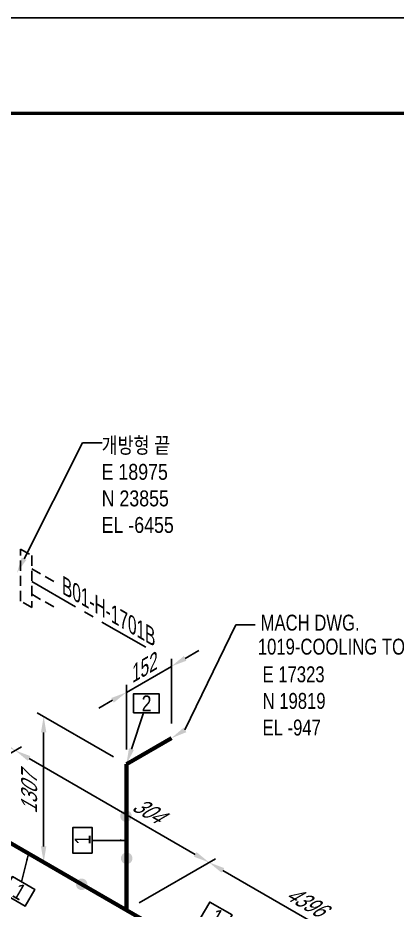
# Model space of a CAD drawing. Header units: millimetres. Extents: x 0 to 594, y 0 to 420.
# Drawn here: x 203.1 to 262.6, y 279.9 to 420 of the extents above; entities that cross this region are included whole.
import ezdxf
from ezdxf import colors
from ezdxf.entities.mleader import LeaderData, LeaderLine
from ezdxf.enums import TextEntityAlignment as Align
from ezdxf.math import Vec2, Vec3

# ---------------------------------------------------------------- set-up
doc = ezdxf.new("R2010")
doc.units = ezdxf.units.MM
doc.header["$LTSCALE"] = 0.25
doc.linetypes.add('CENTER', pattern=[50.8, 31.75, -6.35, 6.35, -6.35])
doc.linetypes.add('DASHED2', pattern=[9.525, 6.35, -3.175])
for name, color, linetype in [('기기', 6, 'Continuous'), ('연속', 7, 'DASHED2'), ('열 추적 선', 7, 'CENTER'), ('용접', 1, 'Continuous'), ('주석', 7, 'Continuous'), ('치수', 1, 'Continuous')]:
    doc.layers.add(name, color=color, linetype=linetype)
doc.layers.add('파이프', color=3, linetype='Continuous', lineweight=70)
doc.styles.add('AdskIsoAnnotation', font='arial.ttf', dxfattribs={"width": 0.8, "height": 1})
doc.styles.add('AdskIsoMetric', font='arial.ttf', dxfattribs={"width": 0.8, "height": 2.5})
doc.styles.add('AdskIsoMetric-30', font='arial.ttf', dxfattribs={"width": 0.8, "height": 2.5})
doc.styles.add('AdskIsoMetric30', font='arial.ttf', dxfattribs={"width": 0.8, "oblique": 30, "height": 2.5})
doc.styles.add('MtXpl_', font='')
doc.styles.get("Standard").update_dxf_attribs({"font": 'arial.ttf'})
doc.styles.get('MtXpl_').set_extended_font_data('Gulim')
doc.dimstyles.new('AdskIsoMetric', dxfattribs={"dimtxt": 2.5, "dimasz": 2.5, "dimexe": 1, "dimexo": 2, "dimgap": 0.8, "dimtad": 1, "dimdec": 0, "dimrnd": 1, "dimzin": 0, "dimdsep": 46, "dimtxsty": 'AdskIsoMetric', "dimcen": 0, "dimclrt": 7, "dimadec": 0, "dimazin": 0, "dimtfac": 1, "dimtdec": 0, "dimtmove": 1, "dimatfit": 3, "dimfxl": 0, "dimfrac": 2, "dimtolj": 1, "dimtzin": 0, "dimarcsym": 0})

# ---------------------------------------------------------------- blocks, each defined once
blk = doc.blocks.new('*D54')
at = {"layer": 'Defpoints', "color": 0}
for p in [(227.17, 318.18), (227.17, 306.9), (220.1, 302.81)]:
    blk.add_point(p, dxfattribs=at)
at = {"layer": '치수', "color": 0, "lineweight": -2}
for p, q in [((229.34, 319.43), (231.5, 320.68)), ((220.1, 314.1), (227.17, 318.18)), ((227.17, 309.2), (227.17, 319.34)), ((220.1, 305.12), (220.1, 315.26)), ((217.93, 312.85), (215.77, 311.6))]:
    blk.add_line(p, q, dxfattribs=at)
at = {"layer": '치수', "color": 0}
for points in [[(229.13, 319.79), (229.54, 319.07), (227.17, 318.18)], [(217.73, 313.21), (218.14, 312.49), (220.1, 314.1)]]:
    blk.add_solid(points, dxfattribs=at)
at = {"layer": '치수', "color": 7, "insert": (222.4, 317.73), "char_height": 2.5, "attachment_point": 5, "rotation": 30, "style": 'AdskIsoMetric30'}
blk.add_mtext('\\A1;152', dxfattribs=at)
blk = doc.blocks.new('*D55')
at = {"layer": 'Defpoints', "color": 0}
for p in [(207.11, 310.31), (220.1, 302.81), (220.1, 279.9)]:
    blk.add_point(p, dxfattribs=at)
at = {"layer": '치수', "color": 0, "lineweight": -2}
for p, q in [((218.1, 303.97), (206.11, 310.89)), ((207.11, 289.9), (207.11, 307.81))]:
    blk.add_line(p, q, dxfattribs=at)
at = {"layer": '치수', "color": 0}
for points in [[(206.69, 307.81), (207.53, 307.81), (207.11, 310.31)], [(206.69, 289.9), (207.53, 289.9), (207.11, 287.4)]]:
    blk.add_solid(points, dxfattribs=at)
at = {"layer": '치수', "color": 7, "insert": (204.84, 298.14), "char_height": 2.5, "attachment_point": 5, "rotation": 90, "style": 'AdskIsoMetric30'}
blk.add_mtext('\\A1;1307', dxfattribs=at)
blk = doc.blocks.new('*D63')
at = {"layer": 'Defpoints', "color": 0}
for p in [(155.88, 316.98), (202.65, 304.98), (189.66, 297.48)]:
    blk.add_point(p, dxfattribs=at)
at = {"layer": '치수', "color": 0, "lineweight": -2}
for p, q in [((157.88, 318.14), (169.87, 325.06)), ((171.03, 323.23), (200.48, 306.23)), ((191.66, 298.64), (203.65, 305.56))]:
    blk.add_line(p, q, dxfattribs=at)
at = {"layer": '치수', "color": 0}
for points in [[(171.24, 323.59), (170.82, 322.87), (168.87, 324.48)], [(200.69, 306.59), (200.27, 305.87), (202.65, 304.98)]]:
    blk.add_solid(points, dxfattribs=at)
at = {"layer": '치수', "color": 7, "insert": (187.8, 316.17), "char_height": 2.5, "attachment_point": 5, "rotation": 330, "style": 'AdskIsoMetric30'}
blk.add_mtext('\\A1;3387', dxfattribs=at)
blk = doc.blocks.new('*D64')
at = {"layer": 'Defpoints', "color": 0}
for p in [(189.66, 297.48), (233.09, 287.4), (220.1, 279.9)]:
    blk.add_point(p, dxfattribs=at)
at = {"layer": '치수', "color": 0, "lineweight": -2}
for p, q in [((191.66, 298.64), (203.65, 305.56)), ((204.81, 303.73), (230.93, 288.65)), ((222.1, 281.06), (234.09, 287.98))]:
    blk.add_line(p, q, dxfattribs=at)
at = {"layer": '치수', "color": 0}
for points in [[(205.02, 304.09), (204.6, 303.37), (202.65, 304.98)], [(231.13, 289.02), (230.72, 288.29), (233.09, 287.4)]]:
    blk.add_solid(points, dxfattribs=at)
at = {"layer": '치수', "color": 7, "insert": (223.43, 295.6), "char_height": 2.5, "attachment_point": 5, "rotation": 330, "style": 'AdskIsoMetric30'}
blk.add_mtext('\\A1;304', dxfattribs=at)
blk = doc.blocks.new('*D65')
at = {"layer": 'Defpoints', "color": 0}
for p in [(220.1, 279.9), (258.81, 272.56), (245.82, 265.06)]:
    blk.add_point(p, dxfattribs=at)
at = {"layer": '치수', "color": 0, "lineweight": -2}
for p, q in [((222.1, 281.06), (234.09, 287.98)), ((235.26, 286.15), (256.64, 273.81)), ((247.82, 266.21), (259.81, 273.13))]:
    blk.add_line(p, q, dxfattribs=at)
at = {"layer": '치수', "color": 0}
for points in [[(235.46, 286.52), (235.05, 285.79), (233.09, 287.4)], [(256.85, 274.17), (256.43, 273.45), (258.81, 272.56)]]:
    blk.add_solid(points, dxfattribs=at)
at = {"layer": '치수', "color": 7, "insert": (248.22, 281.29), "char_height": 2.5, "attachment_point": 5, "rotation": 330, "style": 'AdskIsoMetric30'}
blk.add_mtext('\\A1;4396', dxfattribs=at)
blk = doc.blocks.new('티-1-Iso2DSkew90')
at = {"color": 0, "linetype": 'ByBlock', "lineweight": -2, "extrusion": (0.707107, 0.408248, -0.57735)}
for p, q in [((0, 0), (0, 8.16)), ((0, 0), (-7.07, 4.08)), ((7.07, -4.08), (0, 0))]:
    blk.add_line(p, q, dxfattribs=at)
blk = doc.blocks.new('엘보우-17-Iso2DSkew90')
at = {"color": 0, "linetype": 'ByBlock', "lineweight": -2, "extrusion": (0.707107, -0.408248, 0.57735)}
for p, q in [((7.07, 4.08), (0, 0)), ((0, 0), (0, -8.16)), ((0, 0), (0, 0))]:
    blk.add_line(p, q, dxfattribs=at)
blk = doc.blocks.new('Buttweld')
at = {"lineweight": -2}
blk.add_hatch(color=0, dxfattribs=at).paths.add_polyline_path([(0.044, -0.0026), (0.0433, 0.0053), (0.0413, 0.0129), (0.0379, 0.02), (0.0334, 0.0265), (0.0278, 0.0321), (0.0214, 0.0366), (0.0142, 0.0399), (0.0066, 0.042), (-0.0013, 0.0427), (-0.0091, 0.042), (-0.0168, 0.0399), (-0.0239, 0.0366), (-0.0304, 0.0321), (-0.036, 0.0265), (-0.0405, 0.02), (-0.0438, 0.0129), (-0.0459, 0.0053), (-0.0466, -0.0026), (-0.0459, -0.0105), (-0.0438, -0.0181), (-0.0405, -0.0252), (-0.036, -0.0317), (-0.0304, -0.0373), (-0.0239, -0.0418), (-0.0168, -0.0452), (-0.0091, -0.0472), (-0.0013, -0.0479), (0.0066, -0.0472), (0.0142, -0.0452), (0.0214, -0.0418), (0.0278, -0.0373), (0.0334, -0.0317), (0.0379, -0.0252), (0.0413, -0.0181), (0.0433, -0.0105)], is_closed=False, flags=0)
blk = doc.blocks.new('AnnoRect')
at = {"color": 0, "linetype": 'ByBlock', "lineweight": -2}
blk.add_wipeout([(-0.81, -0.6), (-0.81, 0.6), (0.81, 0.6), (0.81, -0.6)], dxfattribs=at)
blk.add_lwpolyline([(-0.81, -0.6), (-0.81, 0.6), (0.81, 0.6), (0.81, -0.6)], close=True, dxfattribs=at)
at = {"color": 0, "linetype": 'ByBlock', "lineweight": -2, "style": 'AdskIsoAnnotation', "width": 0.8}
blk.add_attdef('XX', text='', height=1, dxfattribs=at).set_placement((0, 0), align=Align.MIDDLE_CENTER)

msp = doc.modelspace()

# ---------------------------------------------------------------- linework, layer by layer
at = {"layer": '연속', "extrusion": (-0.707107, -0.408248, -0.57735)}
for p, q in [((203.4946, 328.4312), (203.4946, 336.5961)), ((203.4946, 336.5961), (205.2624, 335.5755)), ((205.2624, 335.5755), (205.2624, 327.4105)), ((205.2624, 327.4105), (203.4946, 328.4312))]:
    msp.add_line(p, q, dxfattribs=at)
at = {"layer": '연속'}
for p, q in [((205.2624, 333.493), (209.3243, 331.1479)), ((205.2624, 329.493), (209.3243, 327.1479))]:
    msp.add_line(p, q, dxfattribs=at)
at = {"layer": '열 추적 선', "color": 1}
msp.add_line((205.2624, 331.493), (224.6866, 320.2785), dxfattribs=at)
at = {"layer": '주석', "linetype": 'ByBlock', "lineweight": -2}
msp.add_line((237.2894, 324.6799), (240.3512, 324.6799), dxfattribs=at)
msp.add_lwpolyline([(229.3024, 308.2016), (237.2894, 324.6799)], dxfattribs=at)
at = {"layer": '주석'}
msp.add_solid([(229.5201, 307.8464), (227.1709, 306.8951), (229.0846, 308.5568)], dxfattribs=at)
at = {"layer": '파이프'}
for points in [[(220.0999, 294.6477), (220.0999, 288.0698)], [(213.0288, 283.9873), (196.7287, 293.3982)]]:
    msp.add_lwpolyline(points, dxfattribs=at)

# ---------------------------------------------------------------- block references
at = {"layer": '용접', "xscale": 20, "yscale": 20, "zscale": 20}
for p, rotation in [((220.0999, 294.6477), 269.9999999680457), ((220.0999, 288.0698), 90), ((213.0288, 283.9873), 89.99999997868606)]:
    msp.add_blockref('Buttweld', p, dxfattribs=dict(at, rotation=rotation))
at = {"layer": '파이프'}
for name, p in [('엘보우-17-Iso2DSkew90', (220.0999, 302.8126)), ('티-1-Iso2DSkew90', (220.0999, 279.9048))]:
    msp.add_blockref(name, p, dxfattribs=at)

# ---------------------------------------------------------------- texts
at = {"layer": '기기', "style": 'AdskIsoMetric-30', "oblique": 330, "width": 0.8}
msp.add_text('B01-H-1701B', height=2.5, rotation=330, dxfattribs=at).set_placement((209.9966, 329.6273))
at = {"layer": '주석', "style": 'MtXpl_', "width": 0.8}
for s, p in [('MACH DWG.', (241.1959, 323.7932)), ('1019-COOLING TOWER OUTLET-1', (240.7571, 320.0245)), ('E 17323', (241.4961, 315.6823)), ('N 19819', (241.5043, 311.5054)), ('EL -947', (241.4961, 307.3285))]:
    msp.add_text(s, height=2.5, dxfattribs=at).set_placement(p)
at = {"layer": '주석', "insert": (216.2171, 339.0996), "char_height": 2.5, "attachment_point": 7, "style": 'AdskIsoAnnotation'}
msp.add_mtext('{\\fGulim|b0|i0|c129|p50;개방형 끝\\P}E 18975\\PN 23855\\PEL -6455', dxfattribs=at)

# ---------------------------------------------------------------- dimensions: what is measured, and where the dimension line sits
at = {"layer": '치수'}
for base, p1, p2, angle, text, override, picture, middle in [((202.648, 304.9807), (155.8768, 316.984), (189.6576, 297.4807), 330, '3387', {"dimtad": 0, "dimlfac": 86.842176, "dimtxsty": 'AdskIsoMetric30', "dimse1": 0, "dimse2": 0, "dimsd1": 0, "dimsd2": 0, "dimtmove": 1}, '*D63', (187.8048, 316.1683)), ((227.1709, 318.1837), (220.0999, 302.8126), (227.1709, 306.8951), 30, '152', {"dimtad": 0, "dimlfac": 18.665112, "dimtxsty": 'AdskIsoMetric30'}, '*D54', (222.3997, 317.7301)), ((207.1095, 310.3126), (220.0999, 279.9048), (220.0999, 302.8126), 90, '1307', {"dimtad": 0, "dimlfac": 57.07493, "dimtxsty": 'AdskIsoMetric30', "dimse1": 1, "dimse2": 0, "dimsd1": 0, "dimsd2": 0, "dimtmove": 1}, '*D55', (204.8432, 298.1352)), ((233.0902, 287.4048), (189.6576, 297.4807), (220.0999, 279.9048), 330, '304', {"dimtad": 0, "dimlfac": 8.643331, "dimtxsty": 'AdskIsoMetric30', "dimse1": 0, "dimse2": 0, "dimsd1": 0, "dimsd2": 0, "dimtmove": 1}, '*D64', (223.435, 295.5962)), ((258.8073, 272.5571), (220.0999, 279.9048), (245.817, 265.0571), 330, '4396', {"dimtad": 0, "dimlfac": 148.02984, "dimtxsty": 'AdskIsoMetric30', "dimse1": 0, "dimse2": 0, "dimsd1": 0, "dimsd2": 0, "dimtmove": 1}, '*D65', (248.2151, 281.2894))]:
    dim = msp.add_linear_dim(base=base, p1=p1, p2=p2, angle=angle, text=text, dimstyle='AdskIsoMetric', override=override, dxfattribs=at)
    dim.commit()
    dim.dimension.update_dxf_attribs({"geometry": picture, "text_midpoint": middle, "dimtype": 160})

# ---------------------------------------------------------------- leaders
at = {"layer": '주석'}
ml = msp.add_multileader_mtext('Standard', dxfattribs=at)
ml.set_content('')
ml.set_leader_properties()
ml.build(insert=Vec2(0, 0))
ml.multileader.update_dxf_attribs({"dogleg_length": 3.0619, "arrow_head_size": 2.5})
ctx = ml.context
ctx.base_point, ctx.arrow_head_size, ctx.plane_origin = Vec3(216.279, 353.2861), 2.5, Vec3(-7.7829, -25.1335)
notes = []
notes.append((ctx, [(0, (1, 1, 0), (213.2171, 353.2861), (1, 0), 3.0619, [(0, [(202.9031, 332.8551)], 0, [])])]))
ctx.mtext, ml.multileader.dxf.content_type = None, 0
ml = msp.add_multileader_mtext('Standard', dxfattribs=at)
ml.set_content('')
ml.set_leader_properties()
ml.build(insert=Vec2(0, 0))
ml.multileader.update_dxf_attribs({"dogleg_length": 0, "arrow_head_size": 2.5})
ctx = ml.context
ctx.base_point, ctx.arrow_head_size, ctx.plane_origin = Vec3(222.8171, 310.8665), 2.5, Vec3(-7.7829, -25.1335)
notes.append((ctx, [(0, (1, 1, 0), (222.8171, 310.8665), (-1, 0), 0, [(0, [(220.0999, 302.8126)], 0, [])])]))
ctx.mtext, ml.multileader.dxf.content_type = None, 0
ml = msp.add_multileader_mtext('Standard', dxfattribs=at)
ml.set_content('')
ml.set_leader_properties()
ml.build(insert=Vec2(0, 0))
ml.multileader.update_dxf_attribs({"dogleg_length": 0, "arrow_head_size": 0})
ctx = ml.context
ctx.base_point, ctx.arrow_head_size, ctx.plane_origin = Vec3(214.7171, 290.8665), 0, Vec3(-7.7829, -25.1335)
notes.append((ctx, [(0, (1, 1, 0), (214.7171, 290.8665), (-1, 0), 0, [(0, [(220.0999, 290.8665)], 0, [])])]))
ctx.mtext, ml.multileader.dxf.content_type = None, 0
ml = msp.add_multileader_mtext('Standard', dxfattribs=at)
ml.set_content('')
ml.set_leader_properties()
ml.build(insert=Vec2(0, 0))
ml.multileader.update_dxf_attribs({"dogleg_length": 0, "arrow_head_size": 0})
ctx = ml.context
ctx.base_point, ctx.arrow_head_size, ctx.plane_origin = Vec3(203.6059, 284.3741), 0, Vec3(-7.7829, -25.1335)
notes.append((ctx, [(0, (1, 1, 0), (203.6059, 284.3741), (-1, 0), 0, [(0, [(204.7403, 288.7727)], 0, [])])]))
ctx.mtext, ml.multileader.dxf.content_type = None, 0
for ctx, leaders in notes:
    for number, flags, end, landing, length, lines in leaders:
        leader = LeaderData()
        leader.index, (leader.has_last_leader_line, leader.has_dogleg_vector, leader.attachment_direction) = number, flags
        leader.last_leader_point, leader.dogleg_vector, leader.dogleg_length = Vec3(end), Vec3(landing), length
        for number, points, colour, breaks in lines:
            line = LeaderLine()
            line.index, line.vertices, line.color, line.breaks = number, Vec3.list(points), colors.encode_raw_color(colour), breaks
            leader.lines.append(line)
        ctx.leaders.append(leader)

# ---------------------------------------------------------------- next in the draw order: block references
ref = msp.add_blockref('AnnoRect', (223.2409, 312.3665), dxfattribs=dict(at, xscale=2.5, yscale=2.5, zscale=2.5))
ref.add_attrib('XX_001', '2', (222.4967, 311.1114), dxfattribs={"layer": '0', "color": 0, "linetype": 'ByBlock', "lineweight": -2, "height": 2.5, "style": 'AdskIsoAnnotation', "width": 0.8})
ref = msp.add_blockref('AnnoRect', (213.2171, 290.8665), dxfattribs=dict(at, xscale=2.500000000000001, yscale=2.500000000000001, zscale=2.500000000000001, rotation=89.99999994127461))
ref.add_attrib('XX_001', '1', (214.4722, 290.1939), dxfattribs={"layer": '0', "color": 0, "linetype": 'ByBlock', "lineweight": -2, "height": 2.5, "rotation": 90, "style": 'AdskIsoAnnotation', "width": 0.8})
ref = msp.add_blockref('AnnoRect', (203.2171, 282.8665), dxfattribs=dict(at, xscale=2.5, yscale=2.5, zscale=2.5, rotation=329.9999999413969))
ref.add_attrib('XX_001', '1', (202.0071, 282.1158), dxfattribs={"layer": '0', "color": 0, "linetype": 'ByBlock', "lineweight": -2, "height": 2.5, "rotation": 330, "style": 'AdskIsoAnnotation', "width": 0.8})
ref = msp.add_blockref('AnnoRect', (234.2171, 278.8665), dxfattribs=dict(at, xscale=2.5, yscale=2.5, zscale=2.5, rotation=329.9999999413969))
ref.add_attrib('XX_001', '1', (233.0071, 278.1158), dxfattribs={"layer": '0', "color": 0, "linetype": 'ByBlock', "lineweight": -2, "height": 2.5, "rotation": 330, "style": 'AdskIsoAnnotation', "width": 0.8})

# ---------------------------------------------------------------- next in the draw order: linework, layer by layer
msp.add_lwpolyline([(0, 0), (594, 0), (594, 420), (0, 420)], close=True)
at = {"const_width": 0.5}
msp.add_lwpolyline([(15, 15), (579, 15), (579, 405), (15, 405)], close=True, dxfattribs=at)

doc.saveas('drawing.dxf')
